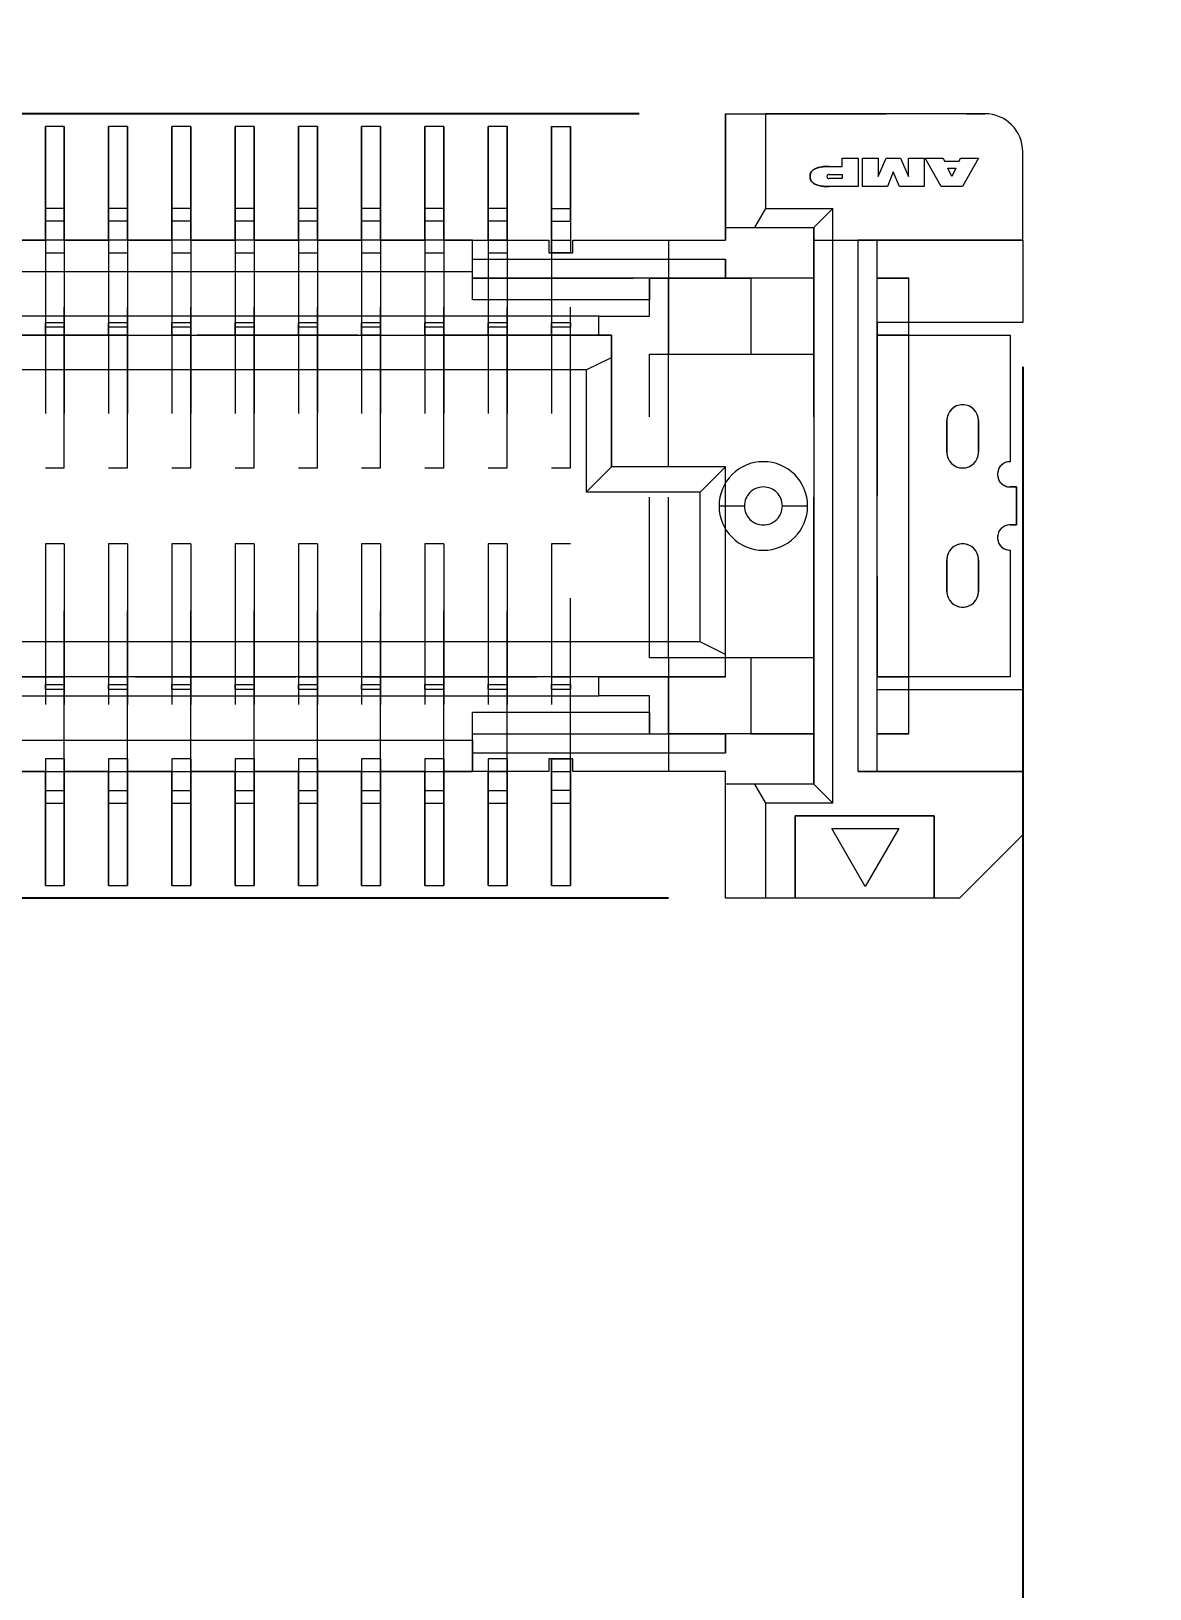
# Model space of a CAD drawing. Header units: millimetres. Extents: x 0 to 403, y 0 to 280.
# Drawn here: x 357.93 to 366.77, y 83.87 to 96.18 of the extents above; entities that cross this region are included whole.
import ezdxf

# ---------------------------------------------------------------- set-up
doc = ezdxf.new("R2010")
doc.units = ezdxf.units.MM
doc.linetypes.add('HIDDEN', pattern=[1.905, 1.27, -0.635])
doc.layers.add('DIM', color=1, linetype='Continuous')
doc.styles.add('SLDTEXTSTYLE0', font='romans__.ttf', dxfattribs={"width": 0.94})
doc.dimstyles.new('SLDDIMSTYLE7', dxfattribs={"dimtxt": 3, "dimasz": 2, "dimexe": 0, "dimexo": 0.0625, "dimgap": 0.75, "dimtad": 1, "dimrnd": 1e-09, "dimzin": 12, "dimdsep": 46, "dimtxsty": 'SLDTEXTSTYLE0', "dimsah": 1, "dimcen": 0.09, "dimadec": 0, "dimazin": 3, "dimtol": 1, "dimtp": 0.15, "dimtm": 0.15, "dimtfac": 1, "dimtofl": 0, "dimtmove": 0, "dimatfit": 3, "dimfxl": 1, "dimfrac": 2, "dimtolj": 1, "dimarcsym": 0})

# ---------------------------------------------------------------- blocks, each defined once
blk = doc.blocks.new('_D_56')
at = {"layer": 'DIM', "transparency": 16777216}
for p, q in [((303.963, 93.529), (303.963, 66.235)), ((365.763, 93.529), (365.763, 66.235)), ((365.763, 67.235), (303.963, 67.235))]:
    blk.add_line(p, q, dxfattribs=at)
for points in [[(303.963, 67.235), (305.963, 66.985), (305.963, 67.485)], [(365.763, 67.235), (363.763, 67.485), (363.763, 66.985)]]:
    blk.add_solid(points, dxfattribs=at)
at = {"layer": 'DIM', "transparency": 16777216, "char_height": 3, "attachment_point": 1, "style": 'SLDTEXTSTYLE0'}
for s, insert in [('61.80', (319.878, 71.256)), (' ±0.15', (332.924, 71.256))]:
    blk.add_mtext(s, dxfattribs=dict(at, insert=insert))
blk = doc.blocks.new('_D_57')
at = {"layer": 'DIM', "transparency": 16777216}
for p, q in [((301.934, 95.529), (301.934, 127.334)), ((362.731, 95.529), (300.934, 95.529)), ((301.934, 95.529), (301.934, 89.329)), ((362.963, 89.329), (300.934, 89.329))]:
    blk.add_line(p, q, dxfattribs=at)
for points in [[(301.934, 95.529), (301.684, 93.529), (302.184, 93.529)], [(301.934, 89.329), (302.184, 91.329), (301.684, 91.329)]]:
    blk.add_solid(points, dxfattribs=at)
at = {"layer": 'DIM', "transparency": 16777216, "char_height": 3, "attachment_point": 1, "rotation": 90, "style": 'SLDTEXTSTYLE0'}
for s, insert in [(' ±0.15', (297.913, 110.409)), ('6.20', (297.913, 100.255))]:
    blk.add_mtext(s, dxfattribs=dict(at, insert=insert))
blk = doc.blocks.new('_D_58')
at = {"layer": 'DIM', "transparency": 16777216}
for p, q in [((372.169, 83.529), (372.169, 113.34)), ((366.463, 83.529), (373.169, 83.529)), ((372.169, 83.529), (372.169, 77.329)), ((366.263, 77.329), (373.169, 77.329))]:
    blk.add_line(p, q, dxfattribs=at)
for points in [[(372.169, 83.529), (371.919, 81.529), (372.419, 81.529)], [(372.169, 77.329), (372.419, 79.329), (371.919, 79.329)]]:
    blk.add_solid(points, dxfattribs=at)
at = {"layer": 'DIM', "transparency": 16777216, "char_height": 3, "attachment_point": 1, "rotation": 90, "style": 'SLDTEXTSTYLE0'}
for s, insert in [(' ±0.15', (368.147, 96.415)), ('6.20', (368.147, 86.261))]:
    blk.add_mtext(s, dxfattribs=dict(at, insert=insert))

msp = doc.modelspace()

# ---------------------------------------------------------------- linework, layer by layer
at = {"color": 7, "linetype": 'Continuous', "lineweight": 0}
for p, q in [((358.188, 95.429), (358.038, 95.429)), ((358.038, 94.779), (358.038, 95.429)), ((358.188, 94.779), (358.188, 95.429)), ((358.688, 95.429), (358.538, 95.429)), ((358.538, 94.779), (358.538, 95.429)), ((358.688, 94.779), (358.688, 95.429)), ((359.188, 95.429), (359.038, 95.429)), ((359.038, 94.779), (359.038, 95.429)), ((359.188, 94.779), (359.188, 95.429)), ((359.688, 95.429), (359.538, 95.429)), ((359.538, 94.779), (359.538, 95.429)), ((359.688, 94.779), (359.688, 95.429)), ((360.188, 95.429), (360.038, 95.429)), ((360.038, 94.779), (360.038, 95.429)), ((360.188, 94.779), (360.188, 95.429)), ((360.688, 95.429), (360.538, 95.429)), ((360.538, 94.779), (360.538, 95.429)), ((360.688, 94.779), (360.688, 95.429)), ((361.188, 95.429), (361.038, 95.429)), ((361.038, 94.779), (361.038, 95.429)), ((361.188, 94.779), (361.188, 95.429)), ((361.688, 95.429), (361.538, 95.429)), ((361.538, 94.779), (361.538, 95.429)), ((361.688, 94.779), (361.688, 95.429)), ((362.038, 95.429), (362.188, 95.429)), ((362.038, 94.779), (362.038, 95.429)), ((362.188, 94.779), (362.188, 95.429)), ((363.413, 94.629), (363.413, 95.529)), ((363.413, 95.529), (363.731, 95.529)), ((363.731, 95.529), (363.731, 94.779)), ((365.463, 95.529), (363.731, 95.529)), ((364.337, 95.113), (364.337, 95.179)), ((364.337, 95.179), (364.462, 95.179)), ((364.462, 95.179), (364.462, 94.953)), ((364.496, 94.953), (364.496, 95.179)), ((364.496, 95.179), (364.621, 95.179)), ((364.621, 95.179), (364.621, 95.033)), ((364.621, 95.033), (364.683, 95.179)), ((364.683, 95.179), (364.798, 95.179)), ((364.798, 95.179), (364.86, 95.033)), ((364.86, 95.033), (364.86, 95.179)), ((364.86, 95.179), (364.984, 95.179)), ((364.984, 95.179), (364.984, 94.953)), ((365.117, 94.953), (364.991, 95.179)), ((364.991, 95.179), (365.134, 95.179)), ((365.134, 95.179), (365.145, 95.155)), ((365.26, 95.155), (365.271, 95.179)), ((365.271, 95.179), (365.413, 95.179)), ((365.413, 95.179), (365.288, 94.953)), ((365.763, 94.529), (365.763, 95.229)), ((364.232, 95.113), (364.337, 95.113)), ((364.232, 95.05), (364.337, 95.05)), ((364.337, 95.05), (364.337, 95.016)), ((364.74, 95.07), (364.693, 94.953)), ((364.788, 94.953), (364.74, 95.07)), ((365.145, 95.155), (365.26, 95.155)), ((365.203, 95.033), (365.172, 95.098)), ((365.172, 95.098), (365.233, 95.098)), ((365.233, 95.098), (365.203, 95.033)), ((364.337, 95.016), (364.232, 95.016)), ((364.462, 94.953), (364.232, 94.953)), ((364.693, 94.953), (364.496, 94.953)), ((364.984, 94.953), (364.788, 94.953)), ((365.288, 94.953), (365.117, 94.953)), ((358.188, 94.779), (358.038, 94.779)), ((358.038, 94.679), (358.038, 94.779)), ((358.188, 94.679), (358.038, 94.679)), ((358.038, 94.529), (358.038, 94.679)), ((358.188, 94.679), (358.188, 94.779)), ((358.188, 94.529), (358.188, 94.679)), ((358.688, 94.779), (358.538, 94.779)), ((358.538, 94.679), (358.538, 94.779)), ((358.538, 94.529), (358.538, 94.679)), ((358.688, 94.679), (358.538, 94.679)), ((358.688, 94.679), (358.688, 94.779)), ((358.688, 94.529), (358.688, 94.679)), ((359.188, 94.779), (359.038, 94.779)), ((359.038, 94.679), (359.038, 94.779)), ((359.038, 94.529), (359.038, 94.679)), ((359.188, 94.679), (359.038, 94.679)), ((359.188, 94.679), (359.188, 94.779)), ((359.188, 94.529), (359.188, 94.679)), ((359.688, 94.779), (359.538, 94.779)), ((359.538, 94.679), (359.538, 94.779)), ((359.538, 94.529), (359.538, 94.679)), ((359.688, 94.679), (359.538, 94.679)), ((359.688, 94.679), (359.688, 94.779)), ((359.688, 94.529), (359.688, 94.679)), ((360.188, 94.779), (360.038, 94.779)), ((360.038, 94.679), (360.038, 94.779)), ((360.188, 94.679), (360.038, 94.679)), ((360.038, 94.529), (360.038, 94.679)), ((360.188, 94.679), (360.188, 94.779)), ((360.188, 94.529), (360.188, 94.679)), ((360.688, 94.779), (360.538, 94.779)), ((360.538, 94.679), (360.538, 94.779)), ((360.688, 94.679), (360.538, 94.679)), ((360.538, 94.529), (360.538, 94.679)), ((360.688, 94.679), (360.688, 94.779)), ((360.688, 94.529), (360.688, 94.679)), ((361.188, 94.779), (361.038, 94.779)), ((361.038, 94.679), (361.038, 94.779)), ((361.188, 94.679), (361.038, 94.679)), ((361.038, 94.529), (361.038, 94.679)), ((361.188, 94.679), (361.188, 94.779)), ((361.188, 94.529), (361.188, 94.679)), ((361.688, 94.779), (361.538, 94.779)), ((361.538, 94.679), (361.538, 94.779)), ((361.688, 94.679), (361.538, 94.679)), ((361.538, 94.529), (361.538, 94.679)), ((361.688, 94.679), (361.688, 94.779)), ((361.688, 94.529), (361.688, 94.679)), ((362.038, 94.779), (362.188, 94.779)), ((362.038, 94.679), (362.038, 94.779)), ((362.038, 94.429), (362.038, 94.679)), ((362.038, 94.679), (362.188, 94.679)), ((362.188, 94.679), (362.188, 94.779)), ((362.188, 94.679), (362.188, 94.429)), ((363.731, 94.779), (363.644, 94.629)), ((363.731, 94.779), (364.263, 94.779)), ((364.263, 94.779), (364.113, 94.629)), ((364.263, 90.079), (364.263, 94.779)), ((363.413, 94.629), (363.644, 94.629)), ((363.413, 94.529), (363.413, 94.629)), ((363.644, 94.629), (364.113, 94.629)), ((364.113, 94.629), (364.113, 90.229)), ((361.413, 94.529), (357.813, 94.529)), ((361.413, 94.379), (361.413, 94.529)), ((361.413, 94.529), (362.018, 94.529)), ((362.018, 94.529), (362.018, 94.429)), ((362.208, 94.429), (362.208, 94.529)), ((362.208, 94.529), (363.413, 94.529)), ((364.463, 94.529), (365.763, 94.529)), ((364.463, 90.329), (364.463, 94.529)), ((364.613, 90.329), (364.613, 94.529)), ((365.763, 94.529), (365.763, 93.879)), ((361.413, 94.379), (363.413, 94.379)), ((361.413, 94.229), (361.413, 94.379)), ((362.018, 94.429), (362.208, 94.429)), ((363.413, 94.229), (363.413, 94.379)), ((361.413, 94.279), (357.813, 94.279)), ((363.413, 94.229), (361.413, 94.229)), ((361.413, 94.059), (361.413, 94.229)), ((362.813, 94.229), (362.813, 94.059)), ((362.963, 92.739), (362.963, 94.229)), ((364.113, 94.229), (363.413, 94.229)), ((363.613, 94.229), (363.613, 93.629)), ((364.613, 94.229), (364.863, 94.229)), ((364.863, 90.629), (364.863, 94.229)), ((362.813, 94.059), (361.413, 94.059)), ((362.813, 93.929), (362.813, 94.059)), ((362.413, 93.929), (307.313, 93.929)), ((358.188, 93.877), (358.038, 93.877)), ((358.038, 93.841), (358.038, 93.877)), ((358.038, 93.779), (358.038, 93.841)), ((358.188, 93.841), (358.038, 93.841)), ((358.188, 93.877), (358.188, 93.841)), ((358.188, 93.779), (358.188, 93.841)), ((358.688, 93.877), (358.538, 93.877)), ((358.538, 93.841), (358.538, 93.877)), ((358.538, 93.779), (358.538, 93.841)), ((358.688, 93.841), (358.538, 93.841)), ((358.688, 93.877), (358.688, 93.841)), ((358.688, 93.779), (358.688, 93.841)), ((359.188, 93.877), (359.038, 93.877)), ((359.038, 93.841), (359.038, 93.877)), ((359.038, 93.779), (359.038, 93.841)), ((359.188, 93.841), (359.038, 93.841)), ((359.188, 93.877), (359.188, 93.841)), ((359.188, 93.779), (359.188, 93.841)), ((359.688, 93.877), (359.538, 93.877)), ((359.538, 93.841), (359.538, 93.877)), ((359.538, 93.779), (359.538, 93.841)), ((359.688, 93.841), (359.538, 93.841)), ((359.688, 93.877), (359.688, 93.841)), ((359.688, 93.779), (359.688, 93.841)), ((360.188, 93.877), (360.038, 93.877)), ((360.038, 93.841), (360.038, 93.877)), ((360.038, 93.779), (360.038, 93.841)), ((360.188, 93.841), (360.038, 93.841)), ((360.188, 93.877), (360.188, 93.841)), ((360.188, 93.779), (360.188, 93.841)), ((360.688, 93.877), (360.538, 93.877)), ((360.538, 93.841), (360.538, 93.877)), ((360.538, 93.779), (360.538, 93.841)), ((360.688, 93.841), (360.538, 93.841)), ((360.688, 93.877), (360.688, 93.841)), ((360.688, 93.779), (360.688, 93.841)), ((361.188, 93.877), (361.038, 93.877)), ((361.038, 93.841), (361.038, 93.877)), ((361.038, 93.779), (361.038, 93.841)), ((361.188, 93.841), (361.038, 93.841)), ((361.188, 93.877), (361.188, 93.841)), ((361.188, 93.779), (361.188, 93.841)), ((361.688, 93.877), (361.538, 93.877)), ((361.538, 93.841), (361.538, 93.877)), ((361.538, 93.779), (361.538, 93.841)), ((361.688, 93.841), (361.538, 93.841)), ((361.688, 93.877), (361.688, 93.841)), ((361.688, 93.779), (361.688, 93.841)), ((362.188, 93.877), (362.038, 93.877)), ((362.038, 93.841), (362.038, 93.877)), ((362.038, 93.779), (362.038, 93.841)), ((362.188, 93.841), (362.038, 93.841)), ((362.188, 93.877), (362.188, 93.841)), ((362.188, 93.779), (362.188, 93.841)), ((362.413, 93.779), (362.413, 93.929)), ((362.413, 93.929), (362.813, 93.929)), ((365.763, 93.879), (364.863, 93.879)), ((307.213, 93.779), (362.513, 93.779)), ((362.513, 93.603), (362.513, 93.779)), ((364.863, 93.779), (365.663, 93.779)), ((365.663, 93.779), (365.663, 92.779)), ((362.313, 93.505), (362.513, 93.603)), ((362.513, 92.739), (362.513, 93.603)), ((363.613, 93.629), (364.113, 93.629)), ((362.313, 93.505), (307.413, 93.505)), ((362.313, 93.505), (362.313, 92.539)), ((365.163, 93.104), (365.163, 92.854)), ((365.413, 92.854), (365.413, 93.104)), ((362.313, 92.539), (362.513, 92.739)), ((363.413, 92.739), (362.513, 92.739)), ((363.413, 92.739), (363.213, 92.539)), ((363.413, 91.256), (363.413, 92.739)), ((363.213, 92.539), (362.313, 92.539)), ((363.213, 91.354), (363.213, 92.539)), ((365.663, 92.579), (365.713, 92.579)), ((365.713, 92.579), (365.713, 92.279)), ((365.713, 92.279), (365.663, 92.279)), ((365.163, 92.004), (365.163, 91.754)), ((365.413, 91.754), (365.413, 92.004)), ((365.663, 92.079), (365.663, 91.079)), ((363.213, 91.354), (306.513, 91.354)), ((363.413, 91.256), (363.213, 91.354)), ((363.413, 91.079), (363.413, 91.256)), ((364.113, 91.229), (363.613, 91.229)), ((363.613, 91.229), (363.613, 90.629)), ((363.413, 91.079), (306.313, 91.079)), ((358.038, 91.079), (358.038, 91.018)), ((358.038, 91.018), (358.188, 91.018)), ((358.038, 90.981), (358.038, 91.018)), ((358.188, 91.018), (358.188, 91.079)), ((358.188, 91.018), (358.188, 90.981)), ((358.538, 91.079), (358.538, 91.018)), ((358.538, 91.018), (358.688, 91.018)), ((358.538, 90.981), (358.538, 91.018)), ((358.688, 91.018), (358.688, 91.079)), ((358.688, 91.018), (358.688, 90.981)), ((359.038, 91.079), (359.038, 91.018)), ((359.038, 91.018), (359.188, 91.018)), ((359.038, 90.981), (359.038, 91.018)), ((359.188, 91.018), (359.188, 91.079)), ((359.188, 91.018), (359.188, 90.981)), ((359.538, 91.079), (359.538, 91.018)), ((359.538, 91.018), (359.688, 91.018)), ((359.538, 90.981), (359.538, 91.018)), ((359.688, 91.018), (359.688, 91.079)), ((359.688, 91.018), (359.688, 90.981)), ((360.038, 91.079), (360.038, 91.018)), ((360.038, 91.018), (360.188, 91.018)), ((360.038, 90.981), (360.038, 91.018)), ((360.188, 91.018), (360.188, 91.079)), ((360.188, 91.018), (360.188, 90.981)), ((360.538, 91.079), (360.538, 91.018)), ((360.538, 91.018), (360.688, 91.018)), ((360.538, 90.981), (360.538, 91.018)), ((360.688, 91.018), (360.688, 91.079)), ((360.688, 91.018), (360.688, 90.981)), ((361.038, 91.079), (361.038, 91.018)), ((361.038, 91.018), (361.188, 91.018)), ((361.038, 90.981), (361.038, 91.018)), ((361.188, 91.018), (361.188, 91.079)), ((361.188, 91.018), (361.188, 90.981)), ((361.538, 91.079), (361.538, 91.018)), ((361.538, 91.018), (361.688, 91.018)), ((361.538, 90.981), (361.538, 91.018)), ((361.688, 91.018), (361.688, 91.079)), ((361.688, 91.018), (361.688, 90.981)), ((362.038, 91.079), (362.038, 91.018)), ((362.038, 91.018), (362.188, 91.018)), ((362.038, 90.981), (362.038, 91.018)), ((362.188, 91.018), (362.188, 91.079)), ((362.188, 91.018), (362.188, 90.981)), ((362.413, 90.929), (362.413, 91.079)), ((362.963, 90.629), (362.963, 91.079)), ((365.663, 91.079), (364.863, 91.079)), ((307.313, 90.929), (362.413, 90.929)), ((358.038, 90.981), (358.188, 90.981)), ((358.538, 90.981), (358.688, 90.981)), ((359.038, 90.981), (359.188, 90.981)), ((359.538, 90.981), (359.688, 90.981)), ((360.038, 90.981), (360.188, 90.981)), ((360.538, 90.981), (360.688, 90.981)), ((361.038, 90.981), (361.188, 90.981)), ((361.538, 90.981), (361.688, 90.981)), ((362.038, 90.981), (362.188, 90.981)), ((362.813, 90.929), (362.413, 90.929)), ((362.813, 90.799), (362.813, 90.929)), ((364.863, 90.979), (365.763, 90.979)), ((365.763, 90.979), (365.763, 90.329)), ((361.413, 90.799), (362.813, 90.799)), ((361.413, 90.629), (361.413, 90.799)), ((362.813, 90.799), (362.813, 90.629)), ((361.413, 90.629), (363.413, 90.629)), ((361.413, 90.479), (361.413, 90.629)), ((363.413, 90.479), (363.413, 90.629)), ((364.113, 90.629), (363.413, 90.629)), ((364.863, 90.629), (364.613, 90.629)), ((357.813, 90.579), (361.413, 90.579)), ((361.413, 90.329), (361.413, 90.479)), ((361.413, 90.479), (363.413, 90.479)), ((362.208, 90.429), (362.018, 90.429)), ((362.018, 90.429), (362.018, 90.329)), ((362.038, 90.179), (362.038, 90.429)), ((362.188, 90.179), (362.188, 90.429)), ((362.208, 90.329), (362.208, 90.429)), ((357.813, 90.329), (361.413, 90.329)), ((358.038, 90.179), (358.038, 90.329)), ((358.188, 90.179), (358.188, 90.329)), ((358.538, 90.179), (358.538, 90.329)), ((358.688, 90.179), (358.688, 90.329)), ((359.038, 90.179), (359.038, 90.329)), ((359.188, 90.179), (359.188, 90.329)), ((359.538, 90.179), (359.538, 90.329)), ((359.688, 90.179), (359.688, 90.329)), ((360.038, 90.179), (360.038, 90.329)), ((360.188, 90.179), (360.188, 90.329)), ((360.538, 90.179), (360.538, 90.329)), ((360.688, 90.179), (360.688, 90.329)), ((361.038, 90.179), (361.038, 90.329)), ((361.188, 90.179), (361.188, 90.329)), ((362.018, 90.329), (361.413, 90.329)), ((361.538, 90.179), (361.538, 90.329)), ((361.688, 90.179), (361.688, 90.329)), ((363.413, 90.329), (362.208, 90.329)), ((363.413, 90.229), (363.413, 90.329)), ((365.763, 90.329), (364.463, 90.329)), ((365.763, 90.329), (365.763, 89.829)), ((358.038, 90.179), (358.188, 90.179)), ((358.038, 90.079), (358.038, 90.179)), ((358.188, 90.079), (358.188, 90.179)), ((358.538, 90.179), (358.688, 90.179)), ((358.538, 90.079), (358.538, 90.179)), ((358.688, 90.079), (358.688, 90.179)), ((359.038, 90.179), (359.188, 90.179)), ((359.038, 90.079), (359.038, 90.179)), ((359.188, 90.079), (359.188, 90.179)), ((359.538, 90.179), (359.688, 90.179)), ((359.538, 90.079), (359.538, 90.179)), ((359.688, 90.079), (359.688, 90.179)), ((360.038, 90.179), (360.188, 90.179)), ((360.038, 90.079), (360.038, 90.179)), ((360.188, 90.079), (360.188, 90.179)), ((360.538, 90.179), (360.688, 90.179)), ((360.538, 90.079), (360.538, 90.179)), ((360.688, 90.079), (360.688, 90.179)), ((361.038, 90.179), (361.188, 90.179)), ((361.038, 90.079), (361.038, 90.179)), ((361.188, 90.079), (361.188, 90.179)), ((361.538, 90.179), (361.688, 90.179)), ((361.538, 90.079), (361.538, 90.179)), ((361.688, 90.079), (361.688, 90.179)), ((362.188, 90.179), (362.038, 90.179)), ((362.038, 90.079), (362.038, 90.179)), ((362.188, 90.079), (362.188, 90.179)), ((363.413, 89.329), (363.413, 90.229)), ((363.644, 90.229), (363.413, 90.229)), ((363.644, 90.229), (363.731, 90.079)), ((364.113, 90.229), (363.644, 90.229)), ((364.113, 90.229), (364.263, 90.079)), ((358.038, 90.079), (358.188, 90.079)), ((358.038, 89.429), (358.038, 90.079)), ((358.188, 89.429), (358.188, 90.079)), ((358.538, 90.079), (358.688, 90.079)), ((358.538, 89.429), (358.538, 90.079)), ((358.688, 89.429), (358.688, 90.079)), ((359.038, 90.079), (359.188, 90.079)), ((359.038, 89.429), (359.038, 90.079)), ((359.188, 89.429), (359.188, 90.079)), ((359.538, 90.079), (359.688, 90.079)), ((359.538, 89.429), (359.538, 90.079)), ((359.688, 89.429), (359.688, 90.079)), ((360.038, 90.079), (360.188, 90.079)), ((360.038, 89.429), (360.038, 90.079)), ((360.188, 89.429), (360.188, 90.079)), ((360.538, 90.079), (360.688, 90.079)), ((360.538, 89.429), (360.538, 90.079)), ((360.688, 89.429), (360.688, 90.079)), ((361.038, 90.079), (361.188, 90.079)), ((361.038, 89.429), (361.038, 90.079)), ((361.188, 89.429), (361.188, 90.079)), ((361.538, 90.079), (361.688, 90.079)), ((361.538, 89.429), (361.538, 90.079)), ((361.688, 89.429), (361.688, 90.079)), ((362.038, 90.079), (362.188, 90.079)), ((362.038, 89.429), (362.038, 90.079)), ((362.188, 89.429), (362.188, 90.079)), ((363.731, 90.079), (363.731, 89.329)), ((364.263, 90.079), (363.731, 90.079)), ((363.963, 89.979), (365.063, 89.979)), ((363.963, 89.329), (363.963, 89.979)), ((364.518, 89.42), (364.253, 89.879)), ((364.253, 89.879), (364.783, 89.879)), ((364.783, 89.879), (364.518, 89.42)), ((365.063, 89.979), (365.063, 89.329)), ((365.763, 89.829), (365.263, 89.329)), ((358.038, 89.429), (358.188, 89.429)), ((358.538, 89.429), (358.688, 89.429)), ((359.038, 89.429), (359.188, 89.429)), ((359.538, 89.429), (359.688, 89.429)), ((360.038, 89.429), (360.188, 89.429)), ((360.538, 89.429), (360.688, 89.429)), ((361.038, 89.429), (361.188, 89.429)), ((361.538, 89.429), (361.688, 89.429)), ((362.038, 89.429), (362.188, 89.429)), ((363.731, 89.329), (363.413, 89.329)), ((363.963, 89.329), (363.731, 89.329)), ((365.063, 89.329), (363.963, 89.329)), ((365.263, 89.329), (365.063, 89.329))]:
    msp.add_line(p, q, dxfattribs=at)
at = {"color": 7, "linetype": 'HIDDEN', "lineweight": 0}
for p, q in [((358.188, 95.429), (358.038, 95.429)), ((358.038, 95.429), (358.038, 94.529)), ((358.188, 95.429), (358.188, 94.529)), ((358.688, 95.429), (358.538, 95.429)), ((358.538, 95.429), (358.538, 94.529)), ((358.688, 95.429), (358.688, 94.529)), ((359.188, 95.429), (359.038, 95.429)), ((359.038, 95.429), (359.038, 94.529)), ((359.188, 95.429), (359.188, 94.529)), ((359.688, 95.429), (359.538, 95.429)), ((359.538, 95.429), (359.538, 94.529)), ((359.688, 95.429), (359.688, 94.529)), ((360.188, 95.429), (360.038, 95.429)), ((360.038, 95.429), (360.038, 94.529)), ((360.188, 95.429), (360.188, 94.529)), ((360.688, 95.429), (360.538, 95.429)), ((360.538, 95.429), (360.538, 94.529)), ((360.688, 95.429), (360.688, 94.529)), ((361.188, 95.429), (361.038, 95.429)), ((361.038, 95.429), (361.038, 94.529)), ((361.188, 95.429), (361.188, 94.529)), ((361.688, 95.429), (361.538, 95.429)), ((361.538, 95.429), (361.538, 94.529)), ((361.688, 95.429), (361.688, 94.529)), ((362.038, 95.429), (362.188, 95.429)), ((362.038, 95.429), (362.038, 94.529)), ((362.188, 95.429), (362.188, 94.529)), ((363.413, 95.529), (363.413, 94.529)), ((363.413, 95.529), (365.463, 95.529)), ((364.337, 95.113), (364.337, 95.179)), ((364.337, 95.179), (364.462, 95.179)), ((364.462, 95.179), (364.462, 94.953)), ((364.496, 95.179), (364.621, 95.179)), ((364.496, 94.953), (364.496, 95.179)), ((364.621, 95.033), (364.683, 95.179)), ((364.621, 95.179), (364.621, 95.033)), ((364.683, 95.179), (364.798, 95.179)), ((364.798, 95.179), (364.86, 95.033)), ((364.86, 95.033), (364.86, 95.179)), ((364.86, 95.179), (364.984, 95.179)), ((364.984, 95.179), (364.984, 94.953)), ((365.117, 94.953), (364.991, 95.179)), ((364.991, 95.179), (365.134, 95.179)), ((365.134, 95.179), (365.145, 95.155)), ((365.26, 95.155), (365.271, 95.179)), ((365.271, 95.179), (365.413, 95.179)), ((365.413, 95.179), (365.288, 94.953)), ((365.763, 94.529), (365.763, 95.229)), ((364.232, 95.113), (364.337, 95.113)), ((364.232, 95.05), (364.337, 95.05)), ((364.337, 95.05), (364.337, 95.016)), ((364.74, 95.07), (364.693, 94.953)), ((364.788, 94.953), (364.74, 95.07)), ((365.145, 95.155), (365.26, 95.155)), ((365.172, 95.098), (365.233, 95.098)), ((365.203, 95.033), (365.172, 95.098)), ((365.233, 95.098), (365.203, 95.033)), ((364.337, 95.016), (364.232, 95.016)), ((364.462, 94.953), (364.232, 94.953)), ((364.693, 94.953), (364.496, 94.953)), ((364.984, 94.953), (364.788, 94.953)), ((365.288, 94.953), (365.117, 94.953)), ((362.038, 94.679), (362.188, 94.679)), ((363.413, 94.629), (364.113, 94.629)), ((364.113, 94.229), (364.113, 94.629)), ((357.688, 94.529), (358.038, 94.529)), ((358.188, 94.529), (358.038, 94.529)), ((358.038, 94.529), (358.038, 92.729)), ((358.038, 94.529), (358.038, 94.429)), ((358.188, 92.729), (358.188, 94.529)), ((358.188, 94.529), (358.538, 94.529)), ((358.188, 94.529), (358.188, 94.429)), ((358.688, 94.529), (358.538, 94.529)), ((358.538, 94.529), (358.538, 92.729)), ((358.538, 94.529), (358.538, 94.429)), ((358.688, 92.729), (358.688, 94.529)), ((358.688, 94.529), (359.038, 94.529)), ((358.688, 94.529), (358.688, 94.429)), ((359.188, 94.529), (359.038, 94.529)), ((359.038, 94.529), (359.038, 92.729)), ((359.038, 94.529), (359.038, 94.429)), ((359.188, 92.729), (359.188, 94.529)), ((359.188, 94.529), (359.538, 94.529)), ((359.188, 94.529), (359.188, 94.429)), ((359.688, 94.529), (359.538, 94.529)), ((359.538, 94.529), (359.538, 92.729)), ((359.538, 94.529), (359.538, 94.429)), ((359.688, 92.729), (359.688, 94.529)), ((359.688, 94.529), (360.038, 94.529)), ((359.688, 94.529), (359.688, 94.429)), ((360.188, 94.529), (360.038, 94.529)), ((360.038, 94.529), (360.038, 92.729)), ((360.038, 94.529), (360.038, 94.429)), ((360.188, 92.729), (360.188, 94.529)), ((360.188, 94.529), (360.538, 94.529)), ((360.188, 94.529), (360.188, 94.429)), ((360.688, 94.529), (360.538, 94.529)), ((360.538, 94.529), (360.538, 92.729)), ((360.538, 94.529), (360.538, 94.429)), ((360.688, 92.729), (360.688, 94.529)), ((360.688, 94.529), (361.038, 94.529)), ((360.688, 94.529), (360.688, 94.429)), ((361.188, 94.529), (361.038, 94.529)), ((361.038, 94.529), (361.038, 92.729)), ((361.038, 94.529), (361.038, 94.429)), ((361.188, 92.729), (361.188, 94.529)), ((361.188, 94.529), (361.538, 94.529)), ((361.188, 94.529), (361.188, 94.429)), ((361.413, 94.279), (361.413, 94.529)), ((361.688, 94.529), (361.538, 94.529)), ((361.538, 94.529), (361.538, 92.729)), ((361.538, 94.529), (361.538, 94.429)), ((361.688, 92.729), (361.688, 94.529)), ((361.688, 94.529), (362.018, 94.529)), ((361.688, 94.529), (361.688, 94.429)), ((362.018, 94.529), (362.018, 94.429)), ((362.038, 94.529), (362.038, 94.429)), ((362.038, 94.529), (362.188, 94.529)), ((362.188, 94.529), (362.188, 94.429)), ((362.208, 94.429), (362.208, 94.529)), ((362.208, 94.529), (362.963, 94.529)), ((362.963, 94.529), (362.963, 93.629)), ((362.963, 94.529), (363.413, 94.529)), ((364.113, 94.529), (365.763, 94.529)), ((364.113, 94.229), (364.113, 94.529)), ((364.613, 94.529), (364.463, 94.529)), ((364.613, 94.229), (364.613, 94.529)), ((365.763, 94.529), (364.613, 94.529)), ((365.763, 94.529), (365.763, 93.879)), ((358.038, 94.429), (358.038, 92.729)), ((358.038, 94.429), (358.188, 94.429)), ((358.188, 94.429), (358.188, 92.729)), ((358.538, 94.429), (358.538, 92.729)), ((358.538, 94.429), (358.688, 94.429)), ((358.688, 94.429), (358.688, 92.729)), ((359.038, 94.429), (359.038, 92.729)), ((359.038, 94.429), (359.188, 94.429)), ((359.188, 94.429), (359.188, 92.729)), ((359.538, 94.429), (359.538, 92.729)), ((359.538, 94.429), (359.688, 94.429)), ((359.688, 94.429), (359.688, 92.729)), ((360.038, 94.429), (360.038, 92.729)), ((360.038, 94.429), (360.188, 94.429)), ((360.188, 94.429), (360.188, 92.729)), ((360.538, 94.429), (360.538, 92.729)), ((360.538, 94.429), (360.688, 94.429)), ((360.688, 94.429), (360.688, 92.729)), ((361.038, 94.429), (361.038, 92.729)), ((361.038, 94.429), (361.188, 94.429)), ((361.188, 94.429), (361.188, 92.729)), ((361.538, 94.429), (361.538, 92.729)), ((361.538, 94.429), (361.688, 94.429)), ((361.688, 94.429), (361.688, 92.729)), ((362.018, 94.429), (362.038, 94.429)), ((362.188, 94.429), (362.038, 94.429)), ((362.038, 94.429), (362.038, 92.729)), ((362.188, 92.729), (362.188, 94.429)), ((362.188, 94.429), (362.208, 94.429)), ((363.413, 94.379), (363.413, 94.229)), ((361.413, 94.059), (361.413, 94.279)), ((361.413, 94.229), (362.813, 94.229)), ((362.813, 93.929), (362.813, 94.229)), ((362.813, 94.229), (362.963, 94.229)), ((362.963, 94.229), (363.613, 94.229)), ((363.613, 94.229), (363.613, 93.629)), ((364.113, 94.229), (363.613, 94.229)), ((364.113, 93.629), (364.113, 94.229)), ((364.613, 90.629), (364.613, 94.229)), ((364.863, 94.229), (364.613, 94.229)), ((364.863, 93.879), (364.863, 94.229)), ((358.038, 93.877), (358.038, 93.779)), ((358.188, 93.779), (358.188, 93.877)), ((358.538, 93.877), (358.538, 93.779)), ((358.688, 93.779), (358.688, 93.877)), ((359.038, 93.877), (359.038, 93.779)), ((359.188, 93.779), (359.188, 93.877)), ((359.538, 93.877), (359.538, 93.779)), ((359.688, 93.779), (359.688, 93.877)), ((360.038, 93.877), (360.038, 93.779)), ((360.188, 93.779), (360.188, 93.877)), ((360.538, 93.877), (360.538, 93.779)), ((360.688, 93.779), (360.688, 93.877)), ((361.038, 93.877), (361.038, 93.779)), ((361.188, 93.779), (361.188, 93.877)), ((361.538, 93.877), (361.538, 93.779)), ((361.688, 93.779), (361.688, 93.877)), ((362.038, 93.877), (362.038, 93.779)), ((362.188, 93.779), (362.188, 93.877)), ((362.413, 93.929), (362.813, 93.929)), ((362.413, 93.779), (362.413, 93.929)), ((364.863, 93.879), (364.613, 93.879)), ((364.613, 93.879), (364.613, 93.779)), ((365.763, 93.879), (364.613, 93.879)), ((364.863, 93.779), (364.863, 93.879)), ((362.413, 93.779), (307.313, 93.779)), ((358.188, 93.779), (358.038, 93.779)), ((358.688, 93.779), (358.538, 93.779)), ((359.188, 93.779), (359.038, 93.779)), ((359.688, 93.779), (359.538, 93.779)), ((360.188, 93.779), (360.038, 93.779)), ((360.688, 93.779), (360.538, 93.779)), ((361.188, 93.779), (361.038, 93.779)), ((361.688, 93.779), (361.538, 93.779)), ((362.188, 93.779), (362.038, 93.779)), ((362.513, 93.779), (362.413, 93.779)), ((362.513, 93.779), (362.513, 92.739)), ((364.863, 93.779), (364.613, 93.779)), ((364.613, 93.779), (364.613, 91.079)), ((364.613, 93.779), (365.663, 93.779)), ((364.863, 91.079), (364.863, 93.779)), ((365.663, 93.779), (365.663, 92.779)), ((362.813, 93.629), (362.963, 93.629)), ((362.813, 91.229), (362.813, 93.629)), ((362.963, 91.229), (362.963, 93.629)), ((362.963, 93.629), (363.613, 93.629)), ((363.613, 93.629), (364.113, 93.629)), ((364.113, 91.229), (364.113, 93.629)), ((365.163, 92.854), (365.163, 93.104)), ((365.413, 93.104), (365.413, 92.854)), ((358.038, 92.729), (358.188, 92.729)), ((358.538, 92.729), (358.688, 92.729)), ((359.038, 92.729), (359.188, 92.729)), ((359.538, 92.729), (359.688, 92.729)), ((360.038, 92.729), (360.188, 92.729)), ((360.538, 92.729), (360.688, 92.729)), ((361.038, 92.729), (361.188, 92.729)), ((361.538, 92.729), (361.688, 92.729)), ((362.038, 92.729), (362.188, 92.729)), ((362.963, 92.739), (362.513, 92.739)), ((363.413, 92.739), (362.963, 92.739)), ((363.413, 91.079), (363.413, 92.739)), ((365.713, 92.579), (365.663, 92.579)), ((365.713, 92.279), (365.713, 92.579)), ((363.363, 92.429), (363.563, 92.429)), ((363.863, 92.429), (364.063, 92.429)), ((365.663, 92.279), (365.713, 92.279)), ((358.188, 92.129), (358.038, 92.129)), ((358.038, 92.129), (358.038, 90.329)), ((358.038, 92.129), (358.038, 90.429)), ((358.188, 90.329), (358.188, 92.129)), ((358.188, 92.129), (358.188, 90.429)), ((358.688, 92.129), (358.538, 92.129)), ((358.538, 92.129), (358.538, 90.329)), ((358.538, 92.129), (358.538, 90.429)), ((358.688, 90.329), (358.688, 92.129)), ((358.688, 92.129), (358.688, 90.429)), ((359.188, 92.129), (359.038, 92.129)), ((359.038, 92.129), (359.038, 90.329)), ((359.038, 92.129), (359.038, 90.429)), ((359.188, 90.329), (359.188, 92.129)), ((359.188, 92.129), (359.188, 90.429)), ((359.688, 92.129), (359.538, 92.129)), ((359.538, 92.129), (359.538, 90.329)), ((359.538, 92.129), (359.538, 90.429)), ((359.688, 90.329), (359.688, 92.129)), ((359.688, 92.129), (359.688, 90.429)), ((360.188, 92.129), (360.038, 92.129)), ((360.038, 92.129), (360.038, 90.329)), ((360.038, 92.129), (360.038, 90.429)), ((360.188, 90.329), (360.188, 92.129)), ((360.188, 92.129), (360.188, 90.429)), ((360.688, 92.129), (360.538, 92.129)), ((360.538, 92.129), (360.538, 90.329)), ((360.538, 92.129), (360.538, 90.429)), ((360.688, 90.329), (360.688, 92.129)), ((360.688, 92.129), (360.688, 90.429)), ((361.188, 92.129), (361.038, 92.129)), ((361.038, 92.129), (361.038, 90.329)), ((361.038, 92.129), (361.038, 90.429)), ((361.188, 90.329), (361.188, 92.129)), ((361.188, 92.129), (361.188, 90.429)), ((361.688, 92.129), (361.538, 92.129)), ((361.538, 92.129), (361.538, 90.329)), ((361.538, 92.129), (361.538, 90.429)), ((361.688, 90.329), (361.688, 92.129)), ((361.688, 92.129), (361.688, 90.429)), ((362.038, 92.129), (362.038, 90.429)), ((362.188, 92.129), (362.038, 92.129)), ((362.188, 90.429), (362.188, 92.129)), ((365.163, 91.754), (365.163, 92.004)), ((365.413, 92.004), (365.413, 91.754)), ((365.663, 92.079), (365.663, 91.079)), ((362.963, 91.229), (362.813, 91.229)), ((362.963, 91.229), (362.963, 90.329)), ((363.613, 91.229), (362.963, 91.229)), ((364.113, 91.229), (363.613, 91.229)), ((363.613, 91.229), (363.613, 90.629)), ((364.113, 90.629), (364.113, 91.229)), ((307.313, 91.079), (362.413, 91.079)), ((358.038, 91.079), (358.188, 91.079)), ((358.038, 91.079), (358.038, 90.981)), ((358.188, 90.981), (358.188, 91.079)), ((358.538, 91.079), (358.688, 91.079)), ((358.538, 91.079), (358.538, 90.981)), ((358.688, 90.981), (358.688, 91.079)), ((359.038, 91.079), (359.188, 91.079)), ((359.038, 91.079), (359.038, 90.981)), ((359.188, 90.981), (359.188, 91.079)), ((359.538, 91.079), (359.688, 91.079)), ((359.538, 91.079), (359.538, 90.981)), ((359.688, 90.981), (359.688, 91.079)), ((360.038, 91.079), (360.188, 91.079)), ((360.038, 91.079), (360.038, 90.981)), ((360.188, 90.981), (360.188, 91.079)), ((360.538, 91.079), (360.688, 91.079)), ((360.538, 91.079), (360.538, 90.981)), ((360.688, 90.981), (360.688, 91.079)), ((361.038, 91.079), (361.188, 91.079)), ((361.038, 91.079), (361.038, 90.981)), ((361.188, 90.981), (361.188, 91.079)), ((361.538, 91.079), (361.688, 91.079)), ((361.538, 91.079), (361.538, 90.981)), ((361.688, 90.981), (361.688, 91.079)), ((362.038, 91.079), (362.188, 91.079)), ((362.038, 91.079), (362.038, 90.981)), ((362.188, 90.981), (362.188, 91.079)), ((362.413, 90.929), (362.413, 91.079)), ((362.413, 91.079), (362.963, 91.079)), ((362.963, 91.079), (363.413, 91.079)), ((364.613, 90.979), (364.613, 91.079)), ((364.613, 91.079), (364.863, 91.079)), ((365.663, 91.079), (364.613, 91.079)), ((364.863, 90.979), (364.863, 91.079)), ((362.813, 90.929), (362.413, 90.929)), ((362.813, 90.629), (362.813, 90.929)), ((364.613, 90.979), (364.863, 90.979)), ((364.613, 90.979), (365.763, 90.979)), ((364.863, 90.629), (364.863, 90.979)), ((365.763, 90.329), (365.763, 90.979)), ((361.413, 90.579), (361.413, 90.799)), ((361.413, 90.629), (362.813, 90.629)), ((362.813, 90.629), (362.963, 90.629)), ((363.613, 90.629), (362.963, 90.629)), ((363.413, 90.629), (363.413, 90.479)), ((363.613, 90.629), (364.113, 90.629)), ((364.113, 90.229), (364.113, 90.629)), ((364.113, 90.329), (364.113, 90.629)), ((364.613, 90.629), (364.863, 90.629)), ((364.613, 90.329), (364.613, 90.629)), ((361.413, 90.579), (361.413, 90.329)), ((358.188, 90.429), (358.038, 90.429)), ((358.038, 90.429), (358.038, 90.329)), ((358.188, 90.429), (358.188, 90.329)), ((358.688, 90.429), (358.538, 90.429)), ((358.538, 90.429), (358.538, 90.329)), ((358.688, 90.429), (358.688, 90.329)), ((359.188, 90.429), (359.038, 90.429)), ((359.038, 90.429), (359.038, 90.329)), ((359.188, 90.429), (359.188, 90.329)), ((359.688, 90.429), (359.538, 90.429)), ((359.538, 90.429), (359.538, 90.329)), ((359.688, 90.429), (359.688, 90.329)), ((360.188, 90.429), (360.038, 90.429)), ((360.038, 90.429), (360.038, 90.329)), ((360.188, 90.429), (360.188, 90.329)), ((360.688, 90.429), (360.538, 90.429)), ((360.538, 90.429), (360.538, 90.329)), ((360.688, 90.429), (360.688, 90.329)), ((361.188, 90.429), (361.038, 90.429)), ((361.038, 90.429), (361.038, 90.329)), ((361.188, 90.429), (361.188, 90.329)), ((361.688, 90.429), (361.538, 90.429)), ((361.538, 90.429), (361.538, 90.329)), ((361.688, 90.429), (361.688, 90.329)), ((362.018, 90.429), (362.018, 90.329)), ((362.038, 90.429), (362.018, 90.429)), ((362.038, 90.429), (362.188, 90.429)), ((362.038, 90.429), (362.038, 90.329)), ((362.208, 90.429), (362.188, 90.429)), ((362.188, 90.429), (362.188, 90.329)), ((362.208, 90.329), (362.208, 90.429)), ((358.038, 90.329), (357.688, 90.329)), ((358.038, 90.329), (358.188, 90.329)), ((358.038, 90.329), (358.038, 89.429)), ((358.538, 90.329), (358.188, 90.329)), ((358.188, 90.329), (358.188, 89.429)), ((358.538, 90.329), (358.688, 90.329)), ((358.538, 90.329), (358.538, 89.429)), ((359.038, 90.329), (358.688, 90.329)), ((358.688, 90.329), (358.688, 89.429)), ((359.038, 90.329), (359.188, 90.329)), ((359.038, 90.329), (359.038, 89.429)), ((359.538, 90.329), (359.188, 90.329)), ((359.188, 90.329), (359.188, 89.429)), ((359.538, 90.329), (359.688, 90.329)), ((359.538, 90.329), (359.538, 89.429)), ((360.038, 90.329), (359.688, 90.329)), ((359.688, 90.329), (359.688, 89.429)), ((360.038, 90.329), (360.188, 90.329)), ((360.038, 90.329), (360.038, 89.429)), ((360.538, 90.329), (360.188, 90.329)), ((360.188, 90.329), (360.188, 89.429)), ((360.538, 90.329), (360.688, 90.329)), ((360.538, 90.329), (360.538, 89.429)), ((361.038, 90.329), (360.688, 90.329)), ((360.688, 90.329), (360.688, 89.429)), ((361.038, 90.329), (361.188, 90.329)), ((361.038, 90.329), (361.038, 89.429)), ((361.538, 90.329), (361.188, 90.329)), ((361.188, 90.329), (361.188, 89.429)), ((361.538, 90.329), (361.688, 90.329)), ((361.538, 90.329), (361.538, 89.429)), ((362.018, 90.329), (361.688, 90.329)), ((361.688, 90.329), (361.688, 89.429)), ((362.038, 90.329), (362.188, 90.329)), ((362.038, 90.329), (362.038, 89.429)), ((362.188, 90.329), (362.188, 89.429)), ((362.963, 90.329), (362.208, 90.329)), ((363.413, 90.329), (362.963, 90.329)), ((363.413, 89.329), (363.413, 90.329)), ((365.763, 90.329), (364.113, 90.329)), ((364.463, 90.329), (364.613, 90.329)), ((364.613, 90.329), (365.763, 90.329)), ((365.763, 89.829), (365.763, 90.329)), ((362.188, 90.179), (362.038, 90.179)), ((364.113, 90.229), (363.413, 90.229)), ((363.963, 89.979), (363.963, 89.329)), ((365.063, 89.979), (363.963, 89.979)), ((364.518, 89.42), (364.253, 89.879)), ((364.253, 89.879), (364.783, 89.879)), ((364.783, 89.879), (364.518, 89.42)), ((365.063, 89.329), (365.063, 89.979)), ((365.263, 89.329), (365.763, 89.829)), ((358.038, 89.429), (358.188, 89.429)), ((358.538, 89.429), (358.688, 89.429)), ((359.038, 89.429), (359.188, 89.429)), ((359.538, 89.429), (359.688, 89.429)), ((360.038, 89.429), (360.188, 89.429)), ((360.538, 89.429), (360.688, 89.429)), ((361.038, 89.429), (361.188, 89.429)), ((361.538, 89.429), (361.688, 89.429)), ((362.038, 89.429), (362.188, 89.429)), ((365.263, 89.329), (363.413, 89.329))]:
    msp.add_line(p, q, dxfattribs=at)
at = {"color": 7, "linetype": 'Continuous', "lineweight": 0}
for centre, radius, start, end in [((365.463, 95.229), 0.3, 360, 90), ((364.232, 95.033), 0.0168, 90, 270), ((365.288, 93.104), 0.125, 360, 180), ((365.288, 92.854), 0.125, 180, 360), ((365.663, 92.679), 0.1, 90, 270), ((365.663, 92.179), 0.1, 90, 270), ((365.288, 92.004), 0.125, 360, 180), ((365.288, 91.754), 0.125, 180, 360)]:
    msp.add_arc(centre, radius, start, end, dxfattribs=at)
at = {"color": 7, "linetype": 'HIDDEN', "lineweight": 0}
for centre, radius, start, end in [((365.463, 95.229), 0.3, 360, 90), ((364.232, 95.033), 0.0168, 90, 270), ((365.288, 93.104), 0.125, 360, 180), ((365.288, 92.854), 0.125, 180, 360), ((363.713, 92.429), 0.35, 360, 180), ((363.713, 92.429), 0.35, 360, 180), ((365.663, 92.679), 0.1, 90, 270), ((363.713, 92.429), 0.15, 360, 180), ((363.713, 92.429), 0.35, 180, 360), ((363.713, 92.429), 0.35, 180, 0), ((363.713, 92.429), 0.15, 180, 360), ((365.663, 92.179), 0.1, 90, 270), ((365.288, 92.004), 0.125, 360, 180), ((365.288, 91.754), 0.125, 180, 360)]:
    msp.add_arc(centre, radius, start, end, dxfattribs=at)
at = {"color": 7, "linetype": 'Continuous', "lineweight": 0}
for points, knots in [([(364.232, 95.113), (364.213, 95.113), (364.175, 95.112), (364.129, 95.1), (364.1, 95.08), (364.086, 95.062), (364.082, 95.045), (364.082, 95.035), (364.082, 95.033)], [0, 0, 0, 0, 0.303048, 0.608794, 0.730682, 0.853589, 0.96164, 1, 1, 1, 1]), ([(364.082, 95.033), (364.082, 95.026), (364.083, 95.01), (364.096, 94.99), (364.119, 94.971), (364.165, 94.955), (364.205, 94.954), (364.232, 94.953)], [0, 0, 0, 0, 0.117763, 0.236568, 0.366194, 0.577058, 1, 1, 1, 1])]:
    msp.add_open_spline(points, degree=3, knots=knots, dxfattribs=at)
at = {"color": 7, "linetype": 'HIDDEN', "lineweight": 0}
for points, knots in [([(364.082, 95.033), (364.082, 95.041), (364.083, 95.056), (364.095, 95.076), (364.119, 95.095), (364.165, 95.111), (364.205, 95.112), (364.232, 95.113)], [0, 0, 0, 0, 0.117274, 0.235588, 0.36508, 0.575963, 1, 1, 1, 1]), ([(364.232, 94.953), (364.201, 94.954), (364.157, 94.955), (364.109, 94.977), (364.09, 94.997), (364.083, 95.015), (364.082, 95.028), (364.082, 95.033)], [0, 0, 0, 0, 0.487847, 0.693112, 0.803339, 0.914224, 1, 1, 1, 1])]:
    msp.add_open_spline(points, degree=3, knots=knots, dxfattribs=at)

# ---------------------------------------------------------------- dimensions: what is measured, and where the dimension line sits
at = {"layer": 'DIM'}
for base, p1, p2, picture, middle in [((301.934, 89.329), (363.731, 95.529), (363.963, 89.329), '_D_57', (301.934, 113.795)), ((372.169, 77.329), (365.463, 83.529), (365.263, 77.329), '_D_58', (372.169, 99.8))]:
    dim = msp.add_linear_dim(base=base, p1=p1, p2=p2, angle=90, dimstyle='SLDDIMSTYLE7', dxfattribs=at)
    dim.commit()
    dim.dimension.update_dxf_attribs({"geometry": picture, "text_midpoint": middle, "dimtype": 160})
dim = msp.add_linear_dim(base=(303.963, 67.235), p1=(365.763, 94.529), p2=(303.963, 94.529), dimstyle='SLDDIMSTYLE7', dxfattribs=at)
dim.commit()
dim.dimension.update_dxf_attribs({"geometry": '_D_56', "text_midpoint": (334.863, 67.235), "dimtype": 160})

doc.saveas('drawing.dxf')
